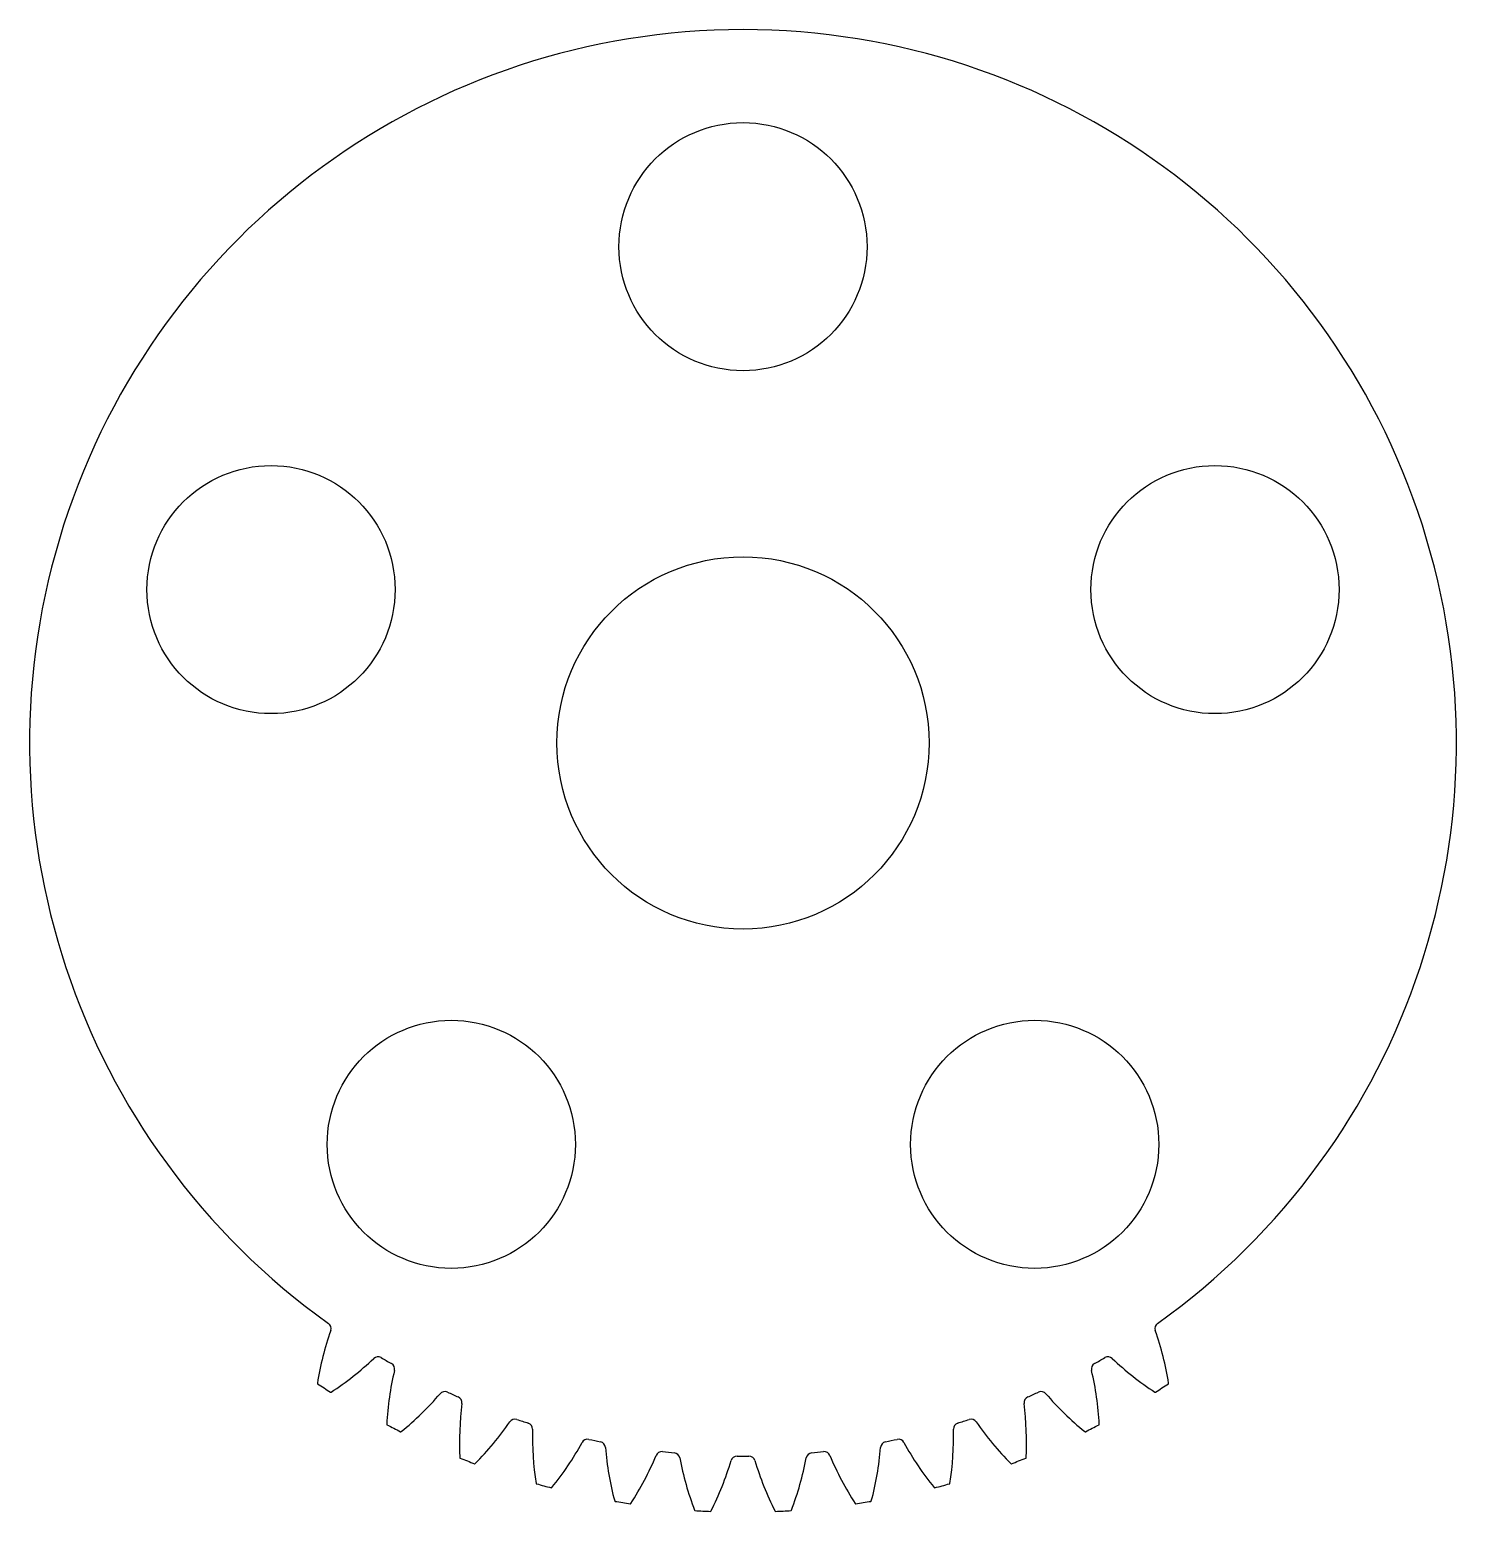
# Model space of a CAD drawing. Header units: millimetres. Extents: x -28.7 to 28.7, y -31 to 28.7.
import ezdxf

# ---------------------------------------------------------------- set-up
doc = ezdxf.new("R2010")
doc.units = ezdxf.units.MM

msp = doc.modelspace()

# ---------------------------------------------------------------- linework, layer by layer
at = {"color": 7, "linetype": 'Continuous', "lineweight": 25}
for centre, radius in [((0, 20), 5), ((-19.021, 6.18), 5), ((19.021, 6.18), 5), ((0, 0), 7.5), ((-11.756, -16.18), 5), ((11.756, -16.18), 5)]:
    msp.add_circle(centre, radius, dxfattribs=at)
for centre, radius, start, end in [((0, 0), 28.749, 305.52241, 234.47759), ((-5.3, -27.688), 12, 160.51939, 170.98855), ((-16.85, -23.603), 0.251, 340.51939, 54.47759), ((16.85, -23.603), 0.251, 125.52241, 199.48061), ((5.3, -27.688), 12, 9.01145, 19.48061), ((-23.139, -16.104), 12, 303.01145, 313.48061), ((-14.709, -24.993), 0.251, 59.52241, 133.48061), ((0, 0), 28.749, 239.52241, 240.47759), ((-14.29, -25.235), 0.251, 346.51939, 60.47759), ((14.29, -25.235), 0.251, 119.52241, 193.48061), ((0, 0), 28.749, 299.52241, 300.47759), ((14.709, -24.993), 0.251, 46.51939, 120.47759), ((23.139, -16.104), 12, 226.51939, 236.98855), ((-2.377, -28.091), 12, 166.51939, 176.98855), ((2.377, -28.091), 12, 3.01145, 13.48061), ((-17.132, -25.812), 0.02, 170.98855, 236.42665), ((0, 0), 31, 236.42665, 237.57335), ((-16.612, -26.15), 0.02, 237.57335, 303.01145), ((-21.329, -18.434), 12, 309.01145, 319.48061), ((-12.016, -26.394), 0.251, 65.52241, 139.48061), ((0, 0), 28.749, 245.52241, 246.47759), ((0, 0), 28.749, 293.52241, 294.47759), ((12.016, -26.394), 0.251, 40.51939, 114.47759), ((21.329, -18.434), 12, 220.51939, 230.98855), ((16.612, -26.15), 0.02, 236.98855, 302.42665), ((0, 0), 31, 302.42665, 303.57335), ((17.132, -25.812), 0.02, 303.57335, 9.01145), ((-11.574, -26.59), 0.251, 352.51939, 66.47759), ((0.573, -28.185), 12, 172.51939, 182.98855), ((11.574, -26.59), 0.251, 113.52241, 187.48061), ((-0.573, -28.185), 12, 357.01145, 7.48061), ((-14.34, -27.461), 0.02, 176.98855, 242.42665), ((-19.285, -20.563), 12, 315.01145, 325.48061), ((-9.191, -27.505), 0.251, 71.52241, 145.48061), ((0, 0), 28.749, 251.52241, 252.47759), ((-8.731, -27.654), 0.251, 358.51939, 72.47759), ((8.731, -27.654), 0.251, 107.52241, 181.48061), ((0, 0), 28.749, 287.52241, 288.47759), ((9.191, -27.505), 0.251, 34.51939, 108.47759), ((19.285, -20.563), 12, 214.51939, 224.98855), ((14.34, -27.461), 0.02, 297.57335, 3.01145), ((0, 0), 31, 242.42665, 243.57335), ((-13.788, -27.743), 0.02, 243.57335, 309.01145), ((3.516, -27.971), 12, 178.51939, 188.98855), ((-6.266, -28.315), 0.251, 77.52241, 151.48061), ((6.266, -28.315), 0.251, 28.51939, 102.47759), ((-3.516, -27.971), 12, 351.01145, 1.48061), ((13.788, -27.743), 0.02, 230.98855, 296.42665), ((0, 0), 31, 296.42665, 297.57335), ((-17.03, -22.466), 12, 321.01145, 331.48061), ((0, 0), 28.749, 257.52241, 258.47759), ((-5.793, -28.416), 0.251, 4.51939, 78.47759), ((6.42, -27.45), 12, 184.51939, 194.98855), ((-3.272, -28.815), 0.251, 83.52241, 157.48061), ((0, 0), 28.749, 263.52241, 264.47759), ((-2.791, -28.865), 0.251, 10.51939, 84.47759), ((2.791, -28.865), 0.251, 95.52241, 169.48061), ((0, 0), 28.749, 275.52241, 276.47759), ((3.272, -28.815), 0.251, 22.51939, 96.47759), ((-6.42, -27.45), 12, 345.01145, 355.48061), ((5.793, -28.416), 0.251, 101.52241, 175.48061), ((0, 0), 28.749, 281.52241, 282.47759), ((17.03, -22.466), 12, 208.51939, 218.98855), ((-11.391, -28.81), 0.02, 182.98855, 248.42665), ((0, 0), 31, 248.42665, 249.57335), ((-10.812, -29.032), 0.02, 249.57335, 315.01145), ((-14.588, -24.123), 12, 327.01145, 337.48061), ((9.254, -26.629), 12, 190.51939, 200.98855), ((-11.987, -25.516), 12, 333.01145, 343.48061), ((-0.242, -28.999), 0.251, 89.52241, 163.48061), ((0, 0), 28.749, 269.52241, 270.47759), ((0.242, -28.999), 0.251, 16.51939, 90.47759), ((11.987, -25.516), 12, 196.51939, 206.98855), ((-9.254, -26.629), 12, 339.01145, 349.48061), ((14.588, -24.123), 12, 202.51939, 212.98855), ((10.812, -29.032), 0.02, 224.98855, 290.42665), ((0, 0), 31, 290.42665, 291.57335), ((11.391, -28.81), 0.02, 291.57335, 357.01145), ((-8.317, -29.843), 0.02, 188.98855, 254.42665), ((8.317, -29.843), 0.02, 285.57335, 351.01145), ((0, 0), 31, 254.42665, 255.57335), ((-7.718, -30.003), 0.02, 255.57335, 321.01145), ((7.718, -30.003), 0.02, 218.98855, 284.42665), ((0, 0), 31, 284.42665, 285.57335), ((-5.152, -30.549), 0.02, 194.98855, 260.42665), ((0, 0), 31, 260.42665, 261.57335), ((-4.54, -30.646), 0.02, 261.57335, 327.01145), ((-1.931, -30.92), 0.02, 200.98855, 266.42665), ((0, 0), 31, 266.42665, 267.57335), ((-1.312, -30.952), 0.02, 267.57335, 333.01145), ((1.312, -30.952), 0.02, 206.98855, 272.42665), ((0, 0), 31, 272.42665, 273.57335), ((1.931, -30.92), 0.02, 273.57335, 339.01145), ((4.54, -30.646), 0.02, 212.98855, 278.42665), ((0, 0), 31, 278.42665, 279.57335), ((5.152, -30.549), 0.02, 279.57335, 345.01145)]:
    msp.add_arc(centre, radius, start, end, dxfattribs=at)

doc.saveas('drawing.dxf')
